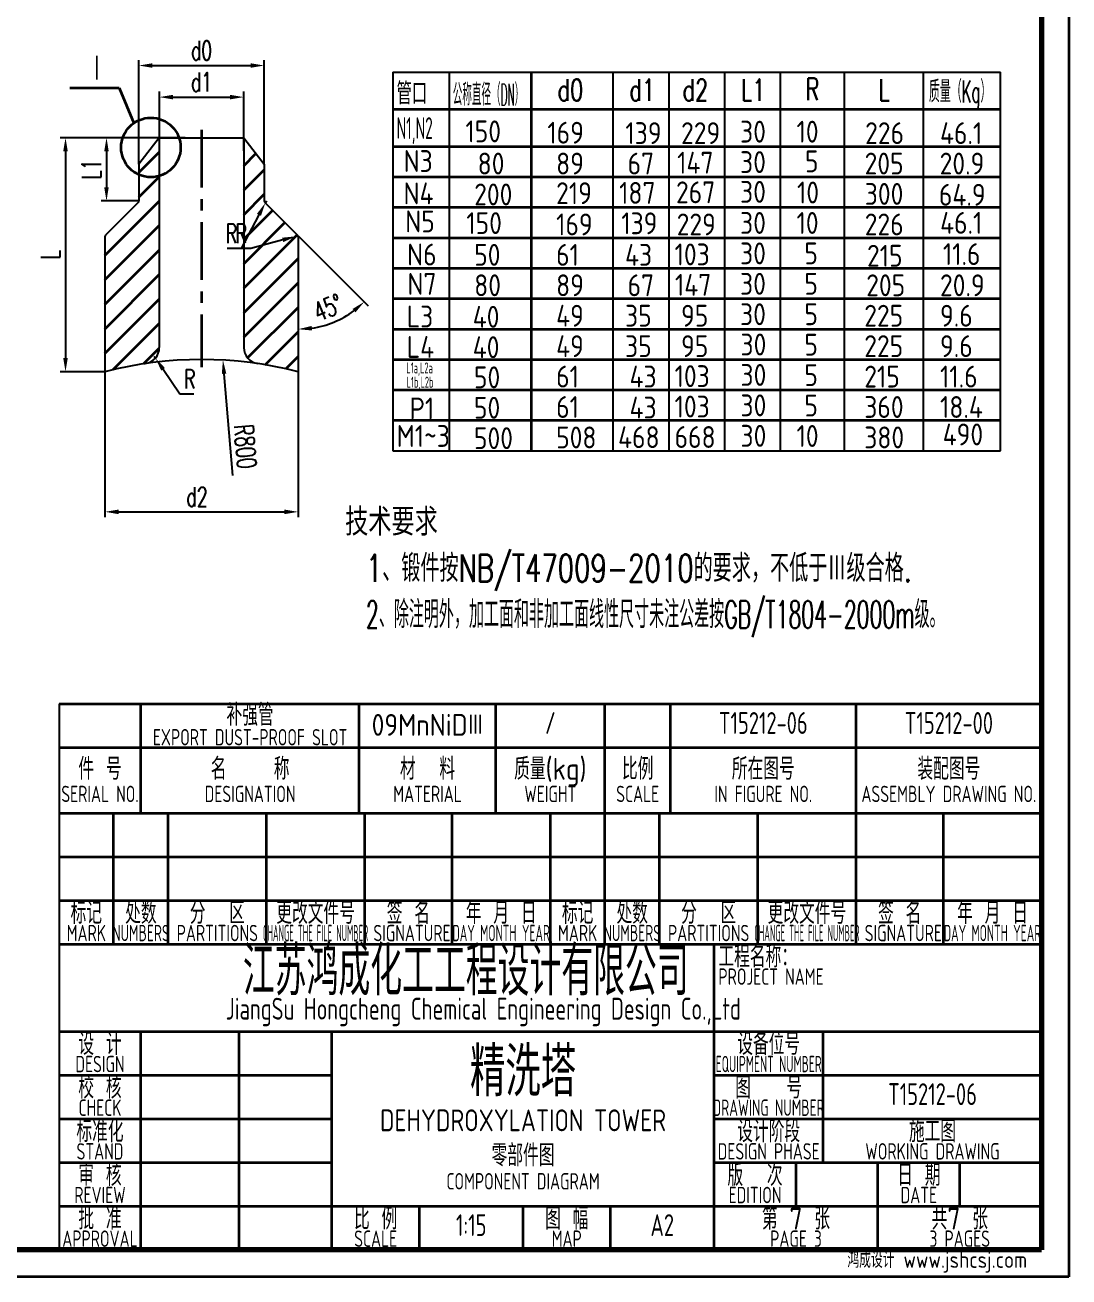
# Model space of a CAD drawing. Header units: millimetres. Extents: x -375 to 18177, y -75 to 6225.
# Drawn here: x 15308 to 18177, y -75 to 3366 of the extents above; entities that cross this region are included whole.
import ezdxf
from ezdxf.enums import TextEntityAlignment as Align

# ---------------------------------------------------------------- set-up
doc = ezdxf.new("R2010")
doc.units = ezdxf.units.MM
doc.header["$LTSCALE"] = 5
doc.linetypes.add('CENTER', pattern=[50.8, 31.75, -6.35, 6.35, -6.35])
doc.layers.add('1', color=4, linetype='Continuous')
doc.layers.add('2', color=7, linetype='Continuous')
for name, color, linetype, lineweight in [('2细线层', 4, 'Continuous', 35), ('3中心线层', 1, 'CENTER', 35), ('5剖面线层', 2, 'Continuous', 35), ('6文字层', 3, 'Continuous', 35), ('图框层', 7, 'Continuous', 70)]:
    doc.layers.add(name, color=color, linetype=linetype, lineweight=lineweight)
doc.styles.add('HC_GBDIM', font='romans', dxfattribs={"width": 0.667, "bigfont": 'gbcbig'})
doc.styles.add('PC_TEXTSTYLE', font='romans.shx', dxfattribs={"width": 0.8, "bigfont": 'hzfs.shx'})
doc.styles.add('工程字', font='gbenor.shx', dxfattribs={"width": 0.8, "bigfont": 'gbcbig.shx'})
doc.dimstyles.new('HC_GBDIM', dxfattribs={"dimscale": 15, "dimtxt": 3.5, "dimasz": 2.5, "dimexe": 2, "dimexo": 0, "dimgap": 1.5, "dimtad": 1, "dimdec": 1, "dimzin": 0, "dimdsep": 46, "dimtxsty": 'HC_GBDIM', "dimcen": 2.5, "dimclrd": 130, "dimclre": 130, "dimclrt": 3, "dimadec": 0, "dimazin": 0, "dimtfac": 0.714286, "dimtdec": 1, "dimtmove": 0, "dimatfit": 3, "dimfxl": 0, "dimtzin": 0, "dimlwd": -1, "dimlwe": -1, "dimarcsym": 0})

# ---------------------------------------------------------------- blocks, each defined once
blk = doc.blocks.new('*D101')
at = {"color": 130}
for p, q in [((15677.4, 3020.1), (15677.4, 3182.6)), ((15714.9, 3167.6), (15871.8, 3167.6)), ((15909.3, 3020.1), (15909.3, 3182.6))]:
    blk.add_line(p, q, dxfattribs=at)
for points in [[(15714.9, 3173.9), (15714.9, 3161.4), (15677.4, 3167.6)], [(15871.8, 3173.9), (15871.8, 3161.4), (15909.3, 3167.6)]]:
    blk.add_solid(points, dxfattribs=at)
at = {"layer": 'Defpoints', "color": 0}
for p in [(15909.3, 3167.6), (15677.4, 3020.1), (15909.3, 3020.1)]:
    blk.add_point(p, dxfattribs=at)
at = {"color": 3, "insert": (15793.3, 3208.9), "char_height": 52.5, "attachment_point": 5, "style": 'HC_GBDIM'}
blk.add_mtext('d1{}{{\\H0.7x;}{}}', dxfattribs=at)
blk = doc.blocks.new('*D102')
at = {"color": 130}
for p, q in [((15527.9, 2451.4), (15527.9, 2012.8)), ((16058.8, 2470.1), (16058.8, 2012.8)), ((15565.4, 2027.8), (16021.3, 2027.8))]:
    blk.add_line(p, q, dxfattribs=at)
for points in [[(15565.4, 2034), (15565.4, 2021.5), (15527.9, 2027.8)], [(16021.3, 2034), (16021.3, 2021.5), (16058.8, 2027.8)]]:
    blk.add_solid(points, dxfattribs=at)
at = {"layer": 'Defpoints', "color": 0}
for p in [(15527.9, 2451.4), (16058.8, 2470.1), (16058.8, 2027.8)]:
    blk.add_point(p, dxfattribs=at)
at = {"color": 3, "insert": (15780.9, 2069), "char_height": 52.5, "attachment_point": 5, "style": 'HC_GBDIM'}
blk.add_mtext('d2{}{{\\H0.7x;}{}}', dxfattribs=at)
blk = doc.blocks.new('*D103')
at = {"color": 130}
for p, q in [((15677.1, 3055.9), (15517.2, 3055.9)), ((15532.2, 3018.4), (15532.2, 2919.9)), ((15621.1, 2882.4), (15517.2, 2882.4))]:
    blk.add_line(p, q, dxfattribs=at)
for points in [[(15525.9, 3018.4), (15538.4, 3018.4), (15532.2, 3055.9)], [(15525.9, 2919.9), (15538.4, 2919.9), (15532.2, 2882.4)]]:
    blk.add_solid(points, dxfattribs=at)
at = {"layer": 'Defpoints', "color": 0}
for p in [(15677.1, 3055.9), (15532.2, 2882.4), (15621.1, 2882.4)]:
    blk.add_point(p, dxfattribs=at)
at = {"color": 3, "insert": (15490.9, 2969.2), "char_height": 52.5, "attachment_point": 5, "rotation": 90, "style": 'HC_GBDIM'}
blk.add_mtext('L1{}{{\\H0.7x;}{}}', dxfattribs=at)
blk = doc.blocks.new('*D104')
at = {"color": 130}
blk.add_line((16058.8, 2786.7), (16251.1, 2594.4), dxfattribs=at)
blk.add_arc((16058.8, 2786.7), 257, 278.3693, 306.6307, dxfattribs=at)
for points in [[(16208.1, 2585.2), (16216.2, 2575.8), (16240.5, 2605)], [(16096.7, 2526.3), (16095.8, 2538.7), (16058.8, 2529.7)]]:
    blk.add_solid(points, dxfattribs=at)
at = {"layer": 'Defpoints', "color": 0}
for p in [(15967.4, 2878.2), (16057.1, 2788.5), (16058.8, 2784.2), (16125.3, 2538.5), (16058.8, 2413)]:
    blk.add_point(p, dxfattribs=at)
at = {"color": 3, "insert": (16140.8, 2588.8), "char_height": 52.5, "attachment_point": 5, "rotation": 22.5, "style": 'HC_GBDIM'}
blk.add_mtext('45°{}{{\\H0.7x;}{}}', dxfattribs=at)
blk = doc.blocks.new('*D105')
at = {"color": 130}
for p, q in [((15971.6, 2882.4), (15968.8, 2877.1)), ((15951.2, 2844), (15901.9, 2751.5)), ((15901.9, 2751.5), (15863.6, 2751.5))]:
    blk.add_line(p, q, dxfattribs=at)
blk.add_solid([(15945.7, 2846.9), (15956.7, 2841.1), (15968.8, 2877.1)], dxfattribs=at)
at = {"layer": 'Defpoints', "color": 0}
for p in [(15968.8, 2877.1), (15971.6, 2882.4)]:
    blk.add_point(p, dxfattribs=at)
at = {"color": 3, "insert": (15875.2, 2792.7), "char_height": 52.5, "attachment_point": 5, "style": 'HC_GBDIM'}
blk.add_mtext('R{}{{\\H0.7x;}{}}', dxfattribs=at)
blk = doc.blocks.new('*D86')
at = {"color": 130}
for p, q in [((16016.4, 2775.2), (15928.6, 2751.5)), ((16058.4, 2786.5), (16052.6, 2784.9)), ((15928.6, 2751.5), (15890.2, 2751.5))]:
    blk.add_line(p, q, dxfattribs=at)
blk.add_solid([(16014.7, 2781.2), (16018, 2769.1), (16052.6, 2784.9)], dxfattribs=at)
at = {"layer": 'Defpoints', "color": 0}
for p in [(16052.6, 2784.9), (16058.4, 2786.5)]:
    blk.add_point(p, dxfattribs=at)
at = {"color": 3, "insert": (15901.9, 2792.7), "char_height": 52.5, "attachment_point": 5, "style": 'HC_GBDIM'}
blk.add_mtext('R{}{{\\H0.7x;}{}}', dxfattribs=at)
blk = doc.blocks.new('*D87')
at = {"color": 130}
for p, q in [((15663.2, 2455.4), (15666.6, 2450.5)), ((15687.7, 2419.5), (15734, 2351.8)), ((15734, 2351.8), (15772.3, 2351.8))]:
    blk.add_line(p, q, dxfattribs=at)
blk.add_solid([(15692.9, 2423), (15682.5, 2416), (15666.6, 2450.5)], dxfattribs=at)
at = {"layer": 'Defpoints', "color": 0}
for p in [(15663.2, 2455.4), (15666.6, 2450.5)]:
    blk.add_point(p, dxfattribs=at)
at = {"color": 3, "insert": (15760.6, 2393.1), "char_height": 52.5, "attachment_point": 5, "style": 'HC_GBDIM'}
blk.add_mtext('R{}{{\\H0.7x;}{}}', dxfattribs=at)
blk = doc.blocks.new('*D106')
at = {"color": 130}
for p, q in [((15621.1, 2982.9), (15621.1, 3269.4)), ((15965.6, 2982.9), (15965.6, 3269.4)), ((15658.6, 3254.4), (15928.1, 3254.4))]:
    blk.add_line(p, q, dxfattribs=at)
for points in [[(15658.6, 3260.7), (15658.6, 3248.2), (15621.1, 3254.4)], [(15928.1, 3260.7), (15928.1, 3248.2), (15965.6, 3254.4)]]:
    blk.add_solid(points, dxfattribs=at)
at = {"layer": 'Defpoints', "color": 0}
for p in [(15965.6, 3254.4), (15621.1, 2982.9), (15965.6, 2982.9)]:
    blk.add_point(p, dxfattribs=at)
at = {"color": 3, "insert": (15793.3, 3295.7), "char_height": 52.5, "attachment_point": 5, "style": 'HC_GBDIM'}
blk.add_mtext('d0{}{{\\H0.7x;}{}}', dxfattribs=at)
blk = doc.blocks.new('*D88')
at = {"color": 130}
for p, q in [((15748.4, 3055.9), (15404.6, 3055.9)), ((15419.6, 3018.4), (15419.6, 2450.5)), ((15527.9, 2413), (15404.6, 2413))]:
    blk.add_line(p, q, dxfattribs=at)
for points in [[(15413.3, 3018.4), (15425.8, 3018.4), (15419.6, 3055.9)], [(15413.3, 2450.5), (15425.8, 2450.5), (15419.6, 2413)]]:
    blk.add_solid(points, dxfattribs=at)
at = {"layer": 'Defpoints', "color": 0}
for p in [(15748.4, 3055.9), (15419.6, 2413), (15527.9, 2413)]:
    blk.add_point(p, dxfattribs=at)
at = {"color": 3, "insert": (15378.3, 2734.4), "char_height": 52.5, "attachment_point": 5, "rotation": 90, "style": 'HC_GBDIM'}
blk.add_mtext('L{}{{\\H0.7x;}{}}', dxfattribs=at)
blk = doc.blocks.new('*D92')
at = {"color": 130}
blk.add_line((15879.2, 2127.3), (15855.3, 2407.4), dxfattribs=at)
blk.add_solid([(15861.5, 2407.9), (15849.1, 2406.9), (15852.1, 2444.7)], dxfattribs=at)
at = {"layer": 'Defpoints', "color": 0}
for p in [(15852.1, 2444.7), (15943.1, 1376.4)]:
    blk.add_point(p, dxfattribs=at)
at = {"color": 3, "insert": (15913.8, 2207.2), "char_height": 52.5, "attachment_point": 5, "rotation": 274.8688, "style": 'HC_GBDIM'}
blk.add_mtext('R800{}{{\\H0.7x;}{}}', dxfattribs=at)
blk = doc.blocks.new('*U47')
at = {"layer": '2细线层'}
for p, q in [((4080, 6225), (4080, -75)), ((4080, -75), (-375, -75))]:
    blk.add_line(p, q, dxfattribs=at)
at = {"layer": '图框层'}
for p, q in [((4005, 6150), (4005, 0)), ((4005, 0), (0, 0))]:
    blk.add_line(p, q, dxfattribs=at)

msp = doc.modelspace()

# ---------------------------------------------------------------- hatches: boundary and pattern name
at = {"layer": '5剖面线层'}
h = msp.add_hatch(dxfattribs=at)
h.set_pattern_fill('ANSI31', color=256, scale=15, style=0)
h.set_pattern_definition([(45, (14151.316, 480.23), (-33.67596, 33.67596), [])])
h.paths.add_polyline_path([(15621.071, 2982.946), (15621.071, 2882.393, -0.19891237), (15619.313, 2878.15), (15529.62, 2788.457, 0.19891237), (15527.863, 2784.214), (15527.863, 2412.973, -0.0264075), (15638.848, 2435.17, 0.37247162), (15677.365, 2479.7), (15677.065, 3055.918)])
h.paths.add_polyline_path([(15909.323, 3055.918), (15909.323, 2479.7, 0.37247162), (15947.839, 2435.17, -0.0264075), (16058.825, 2412.973), (16058.825, 2784.214, 0.19891237), (16057.068, 2788.457), (15967.374, 2878.15, -0.19891237), (15965.617, 2882.393), (15965.617, 2982.946), (15909.623, 3055.918)], is_closed=False)

# ---------------------------------------------------------------- linework, layer by layer
for p, q in [((15677.065, 3055.918), (15621.071, 2982.946)), ((15677.065, 3055.918), (15909.623, 3055.918)), ((15677.365, 3055.918), (15677.365, 2479.7)), ((15909.323, 3055.918), (15909.323, 2479.7)), ((15909.623, 3055.918), (15965.617, 2982.946)), ((15621.071, 2982.946), (15621.071, 2882.393)), ((15965.617, 2982.946), (15965.617, 2882.393)), ((15619.313, 2878.15), (15529.62, 2788.457)), ((15967.374, 2878.15), (16057.068, 2788.457)), ((15527.863, 2784.214), (15527.863, 2412.973)), ((16058.825, 2784.214), (16058.825, 2412.973)), ((15401.794, 1500), (15401.794, 0)), ((18101.794, 1500), (18101.794, 0)), ((18101.794, 0), (15401.794, 0))]:
    msp.add_line(p, q)
for centre, radius, start, end in [((15615.071, 2882.393), 6, 315, 0), ((15971.617, 2882.393), 6, 180, 225), ((15533.863, 2784.214), 6, 135, 180), ((16052.825, 2784.214), 6, 0, 45), ((15632.365, 2479.7), 45, 278.284262, 0), ((15954.323, 2479.7), 45, 180, 261.715738), ((15793.344, 1374.101), 1072.257, 75.664991, 104.335009)]:
    msp.add_arc(centre, radius, start, end)
at = {"layer": '1'}
for p, q in [((16474.513, 2195.654), (16474.513, 3236.501)), ((16924.853, 2195.654), (16924.853, 3236.501)), ((17077.815, 2195.654), (17077.815, 3236.501)), ((17230.777, 2195.654), (17230.777, 3236.501)), ((17383.739, 2195.654), (17383.739, 3236.501)), ((17560.48, 2195.654), (17560.48, 3236.501)), ((17777.428, 2195.654), (17777.428, 3236.501))]:
    msp.add_line(p, q, dxfattribs=at)
at = {"layer": '2'}
for p, q in [((16318.999, 3236.501), (16318.999, 2195.654)), ((16318.999, 3236.501), (17988.79, 3236.501)), ((17988.79, 2195.654), (17988.79, 3236.501)), ((16318.999, 2195.654), (17988.79, 2195.654))]:
    msp.add_line(p, q, dxfattribs=at)
at = {"layer": '2细线层'}
for p, q in [((16699.683, 2195.654), (16699.683, 3236.501)), ((15431.734, 3193.157), (15567.334, 3193.157)), ((15567.334, 3193.157), (15607.02, 3095.979)), ((16318.999, 3134.254), (17988.79, 3134.254)), ((16318.999, 3032.006), (17988.79, 3032.006)), ((16318.999, 2948.371), (17988.79, 2948.371)), ((16318.999, 2864.735), (17988.79, 2864.735)), ((16318.999, 2781.1), (17988.79, 2781.1)), ((16318.999, 2697.465), (17988.79, 2697.465)), ((16318.999, 2613.83), (17988.79, 2613.83)), ((16318.999, 2530.195), (17988.79, 2530.195)), ((16318.999, 2446.559), (17988.79, 2446.559)), ((16318.999, 2362.924), (17988.79, 2362.924)), ((16318.999, 2279.289), (17988.79, 2279.289)), ((15401.794, 1500), (18101.794, 1500)), ((15626.794, 1200), (15626.794, 1500)), ((16226.794, 1200), (16226.794, 1500)), ((16601.794, 1200), (16601.794, 1500)), ((16901.794, 1200), (16901.794, 1500)), ((17081.794, 1200), (17081.794, 1500)), ((17591.794, 1200), (17591.794, 1500)), ((15401.794, 1380), (18101.794, 1380)), ((15401.794, 1380), (18101.794, 1380)), ((15401.794, 1200), (18101.794, 1200)), ((15551.794, 840), (15551.794, 1200)), ((15551.794, 840), (15551.794, 1200)), ((15701.794, 840), (15701.794, 1200)), ((15701.794, 840), (15701.794, 1200)), ((15971.794, 840), (15971.794, 1200)), ((15971.794, 840), (15971.794, 1200)), ((16241.794, 840), (16241.794, 1200)), ((16241.794, 840), (16241.794, 1200)), ((16481.794, 840), (16481.794, 1200)), ((16481.794, 840), (16481.794, 1200)), ((16751.794, 840), (16751.794, 1200)), ((16751.794, 840), (16751.794, 1200)), ((16901.794, 840), (16901.794, 1200)), ((16901.794, 840), (16901.794, 1200)), ((17051.794, 840), (17051.794, 1200)), ((17051.794, 840), (17051.794, 1200)), ((17321.794, 840), (17321.794, 1200)), ((17321.794, 840), (17321.794, 1200)), ((17591.794, 840), (17591.794, 1200)), ((17591.794, 840), (17591.794, 1200)), ((17831.794, 840), (17831.794, 1200)), ((17831.794, 840), (17831.794, 1200)), ((15401.794, 1080), (18101.794, 1080)), ((15401.794, 1080), (18101.794, 1080)), ((15401.794, 960), (18101.794, 960)), ((17201.794, 0), (17201.794, 840)), ((15401.794, 600), (18101.794, 600)), ((15626.794, 0), (15626.794, 600)), ((15896.794, 0), (15896.794, 600)), ((16151.794, 0), (16151.794, 600)), ((17501.794, 240), (17501.794, 600)), ((15401.794, 480), (16151.794, 480)), ((17201.794, 480), (18101.794, 480)), ((15401.794, 360), (16151.794, 360)), ((17201.794, 360), (18101.794, 360)), ((15401.794, 240), (16151.794, 240)), ((17201.794, 240), (18101.794, 240)), ((17426.794, 120), (17426.794, 240)), ((17651.794, 0), (17651.794, 240)), ((17876.794, 120), (17876.794, 240)), ((15401.794, 120), (18101.794, 120)), ((16391.794, 0), (16391.794, 120)), ((16676.794, 0), (16676.794, 120)), ((16916.794, 0), (16916.794, 120))]:
    msp.add_line(p, q, dxfattribs=at)
msp.add_circle((15654.232, 3029.231), 81.757, dxfattribs=at)
at = {"layer": '3中心线层'}
msp.add_line((15793.344, 3078.047), (15793.344, 2425.38), dxfattribs=at)
at = {"layer": '6文字层'}
msp.add_line((15401.794, 840), (18101.794, 840), dxfattribs=at)

# ---------------------------------------------------------------- block references
at = {"layer": '图框层'}
msp.add_blockref('*U47', (14096.794, 0), dxfattribs=at)

# ---------------------------------------------------------------- texts
at = {"layer": '6文字层'}
for s, height, style, width, p in [('Ⅰ', 75, 'PC_TEXTSTYLE', 0.667, (15480.458, 3208.76)), ('管口', 60, 'PC_TEXTSTYLE', 0.7, (16329.278, 3147.566)), ('公称直径（DN）', 60, 'PC_TEXTSTYLE', 0.35, (16483.711, 3144.453)), ('d0', 60, 'PC_TEXTSTYLE', 0.7, (16771.986, 3157.07)), ('d1', 60, 'PC_TEXTSTYLE', 0.7, (16968.975, 3157.07)), ('d2', 60, 'PC_TEXTSTYLE', 0.7, (17115.337, 3157.07)), ('L1', 60, 'PC_TEXTSTYLE', 0.7, (17275.999, 3157.07)), ('R', 60, 'PC_TEXTSTYLE', 0.7, (17452.994, 3159.473)), ('L', 60, 'PC_TEXTSTYLE', 0.7, (17653.523, 3157.07)), ('质量（Kg）', 60, 'PC_TEXTSTYLE', 0.5, (17792.1, 3152.902)), ('N1,N2', 60, '工程字', 0.6, (16329.198, 3052.46)), ('L1a,L2a', 30, '工程字', 0.6, (16355.969, 2408.409)), ('L1b,L2b', 30, '工程字', 0.6, (16356.732, 2369.215)), ('技术要求', 75, 'PC_TEXTSTYLE', 0.85, (16187.757, 1962.465)), ('江苏鸿成化工工程设计有限公司', 135, '工程字', 0.9, (15907.013, 698.61)), ('PROJECT NAME', 45, '工程字', 0.8, (17213.608, 727.94)), ('JiangSu Hongcheng Chemical Engineering Design Co.,Ltd', 60, '工程字', 0.8, (15859.843, 632.212))]:
    msp.add_text(s, height=height, dxfattribs=dict(at, style=style, width=width)).set_placement(p)
at = {"layer": '6文字层', "style": '工程字'}
for s, height, p in [('150', 60, (16518.474, 3043.403)), ('169', 60, (16743.644, 3039.798)), ('139', 60, (16958.066, 3038.596)), ('229', 60, (17111.028, 3038.596)), ('30', 60, (17273.1, 3042.621)), ('10', 60, (17428.212, 3042.621)), ('226', 60, (17616.741, 3038.596)), ('46.1', 60, (17822.537, 3038.596)), ('N3', 60, (16348.717, 2961.792)), ('80', 60, (16552.119, 2954.961)), ('89', 60, (16767.676, 2954.961)), ('67', 60, (16964.066, 2954.961)), ('147', 60, (17100.213, 2957.364)), ('30', 60, (17273.1, 2958.986)), ('5', 60, (17451.447, 2961.019)), ('205', 60, (17615.366, 2954.961)), ('20.9', 60, (17821.537, 2954.961)), ('N4', 60, (16348.462, 2872.871)), ('200', 60, (16542.506, 2870.075)), ('219', 60, (16767.676, 2873.555)), ('187', 60, (16940.792, 2874.376)), ('267', 60, (17097.213, 2875.924)), ('30', 60, (17273.1, 2877.218)), ('10', 60, (17429.564, 2875.351)), ('300', 60, (17615.741, 2871.498)), ('64.9', 60, (17819.537, 2869.244)), ('N5', 60, (16353.097, 2795.835)), ('150', 60, (16520.877, 2791.295)), ('169', 60, (16767.676, 2787.691)), ('139', 60, (16946.792, 2790.695)), ('229', 60, (17099.011, 2787.691)), ('30', 60, (17273.1, 2791.716)), ('10', 60, (17428.212, 2791.716)), ('226', 60, (17615.741, 2787.691)), ('46.1', 60, (17822.762, 2792.066)), ('N6', 60, (16358.26, 2704.879)), ('50', 60, (16542.506, 2704.055)), ('61', 60, (16767.676, 2704.055)), ('43', 60, (16957.066, 2704.055)), ('103', 60, (17093.205, 2705.257)), ('30', 60, (17273.1, 2708.081)), ('5', 60, (17449.842, 2708.081)), ('215', 60, (17621.946, 2701.652)), ('11.6', 60, (17830.375, 2706.178)), ('N7', 60, (16359.133, 2624.134)), ('30', 60, (17273.1, 2624.445)), ('5', 60, (17449.842, 2624.445)), ('80', 60, (16542.506, 2620.42)), ('89', 60, (16767.676, 2620.42)), ('67', 60, (16964.066, 2620.42)), ('147', 60, (17094.205, 2621.622)), ('205', 60, (17619.741, 2620.42)), ('20.9', 60, (17822.537, 2620.42)), ('L3', 60, (16357.26, 2534.608)), ('40', 60, (16538.506, 2533.785)), ('49', 60, (16767.676, 2536.785)), ('35', 60, (16957.066, 2536.785)), ('95', 60, (17111.028, 2536.785)), ('30', 60, (17273.1, 2540.81)), ('5', 60, (17449.842, 2540.81)), ('225', 60, (17614.366, 2536.785)), ('9.6', 60, (17822.537, 2536.785)), ('49', 60, (16767.676, 2453.15)), ('35', 60, (16957.066, 2453.15)), ('95', 60, (17111.028, 2453.15)), ('30', 60, (17274.302, 2457.633)), ('5', 60, (17449.842, 2457.175)), ('225', 60, (17614.366, 2453.15)), ('9.6', 60, (17822.537, 2453.15)), ('L4', 60, (16357.26, 2450.973)), ('40', 60, (16538.506, 2450.15)), ('50', 60, (16541.811, 2367.453)), ('61', 60, (16767.676, 2369.515)), ('43', 60, (16969.486, 2369.515)), ('103', 60, (17093.205, 2370.716)), ('30', 60, (17274.302, 2373.998)), ('5', 60, (17449.842, 2373.54)), ('215', 60, (17614.366, 2369.515)), ('11.6', 60, (17822.537, 2369.515)), ('50', 60, (16541.811, 2283.818)), ('61', 60, (16767.676, 2285.879)), ('43', 60, (16969.486, 2284.351)), ('103', 60, (17093.205, 2287.081)), ('30', 60, (17274.302, 2290.362)), ('5', 60, (17449.842, 2289.905)), ('360', 60, (17614.366, 2285.879)), ('18.4', 60, (17822.537, 2285.879)), ('500', 60, (16541.811, 2200.183)), ('508', 60, (16767.676, 2202.244)), ('468', 60, (16937.944, 2202.968)), ('668', 60, (17093.205, 2203.446)), ('30', 60, (17274.302, 2206.727)), ('10', 60, (17428.212, 2206.269)), ('380', 60, (17614.366, 2202.244)), ('490', 60, (17829.955, 2210.45)), ('工程名称：', 60, (17213.608, 775.537)), ('鸿成设计 www.jshcsj.com', 45, (17568.015, -50.044))]:
    msp.add_text(s, height=height, dxfattribs=at).set_placement(p)
for s, height, p in [('P1', 60, (16398.812, 2281.943)), ('M1~3', 60, (16402.567, 2206.253)), ('补强管', 60, (15926.794, 1439.853)), ('09MnNiDⅢ', 60, (16414.294, 1412.216)), ('件 号', 60, (15514.294, 1291.422)), ('名    称', 60, (15926.794, 1291.422)), ('材  料', 60, (16414.294, 1291.422)), ('质量(kg)', 60, (16751.794, 1291.422)), ('比例', 60, (16991.794, 1291.422)), ('所在图号', 60, (17336.794, 1291.422)), ('装配图号', 60, (17846.794, 1291.422)), ('标记', 60, (15476.794, 895.308)), ('处数', 60, (15626.793, 895.307)), ('分  区', 60, (15836.793, 895.307)), ('更改文件号', 60, (16106.794, 895.307)), ('签 名', 60, (16361.794, 895.307)), ('年 月 日', 60, (16616.794, 895.307)), ('标记', 60, (16826.794, 895.308)), ('处数', 60, (16976.793, 895.307)), ('分  区', 60, (17186.793, 895.307)), ('更改文件号', 60, (17456.794, 895.307)), ('签 名', 60, (17711.794, 895.307)), ('年 月 日', 60, (17966.794, 895.307)), ('设 计', 60, (15514.294, 535.308)), ('设备位号', 60, (17351.794, 535.308)), ('精洗塔', 135, (16676.794, 421.598)), ('校 核', 60, (15514.294, 415.308)), ('图   号', 60, (17351.794, 415.308)), ('标准化', 60, (15514.294, 295.308)), ('设计阶段', 60, (17351.794, 295.308)), ('施工图', 60, (17801.794, 295.308)), ('零部件图', 60, (16676.794, 229.326)), ('审 核', 60, (15514.294, 175.308)), ('版  次', 60, (17314.294, 175.308)), ('日 期', 60, (17764.294, 175.308)), ('批 准', 60, (15514.294, 55.308)), ('比 例', 60, (16271.794, 55.308)), ('图 幅', 60, (16796.794, 55.308)), ('第 7 张', 60, (17426.794, 55.308)), ('共7 张', 60, (17876.794, 55.308))]:
    msp.add_text(s, height=height, dxfattribs=at).set_placement(p, align=Align.CENTER)
at = {"layer": '6文字层'}
for s, height, style, width, p in [('1、锻件按NB/T47009-2010的要求，不低于Ⅲ级合格.', 75, 'PC_TEXTSTYLE', 0.7, (16995.079, 1835.506)), ('2、除注明外，加工面和非加工面线性尺寸未注公差按GB/T1804-2000m级。', 75, 'PC_TEXTSTYLE', 0.55, (17040.165, 1708.337)), ('/', 60, '工程字', 0.8, (16751.794, 1417.5)), ('T15212-06', 60, '工程字', 0.8, (17336.794, 1417.5)), ('T15212-00', 60, '工程字', 0.8, (17846.794, 1417.5)), ('EXPORT DUST-PROOF SLOT', 45, '工程字', 0.8, (15926.794, 1385.843)), ('SERIAL NO.', 45, '工程字', 0.8, (15514.294, 1230)), ('DESIGNATION', 45, '工程字', 0.8, (15926.794, 1230)), ('MATERIAL', 45, '工程字', 0.8, (16414.294, 1230)), ('WEIGHT', 45, '工程字', 0.8, (16751.794, 1230)), ('SCALE', 45, '工程字', 0.8, (16991.794, 1230)), ('IN FIGURE NO.', 45, '工程字', 0.8, (17336.794, 1230)), ('ASSEMBLY DRAWING NO.', 45, '工程字', 0.8, (17846.794, 1230)), ('MARK', 45, '工程字', 0.8, (15476.794, 847.698)), ('NUMBERS', 45, '工程字', 0.7, (15626.793, 847.697)), ('PARTITIONS', 45, '工程字', 0.8, (15836.793, 847.697)), ('CHANGE THE FILE NUMBER', 45, '工程字', 0.45, (16106.794, 847.697)), (' SIGNATURE', 45, '工程字', 0.8, (16361.794, 847.697)), ('DAY MONTH YEAR', 45, '工程字', 0.6, (16616.794, 847.697)), ('MARK', 45, '工程字', 0.8, (16826.794, 847.698)), ('NUMBERS', 45, '工程字', 0.7, (16976.793, 847.697)), ('PARTITIONS', 45, '工程字', 0.8, (17186.793, 847.697)), ('CHANGE THE FILE NUMBER', 45, '工程字', 0.45, (17456.794, 847.697)), (' SIGNATURE', 45, '工程字', 0.8, (17711.794, 847.697)), ('DAY MONTH YEAR', 45, '工程字', 0.6, (17966.794, 847.697)), ('DESIGN', 45, '工程字', 0.8, (15514.294, 487.698)), ('EQUIPMENT NUMBER', 45, '工程字', 0.6, (17351.794, 487.698)), ('T15212-06', 60, '工程字', 0.8, (17801.794, 397.501)), ('CHECK', 45, '工程字', 0.8, (15514.294, 367.698)), ('DEHYDROXYLATION TOWER', 60, '工程字', 0.9, (16676.794, 325.475)), ('DRAWING NUMBER', 45, '工程字', 0.7, (17351.794, 367.698)), ('STAND', 45, '工程字', 0.8, (15514.294, 247.698)), ('DESIGN PHASE', 45, '工程字', 0.8, (17351.794, 247.698)), ('WORKING DRAWING', 45, '工程字', 0.8, (17801.794, 247.698)), ('COMPONENT DIAGRAM', 45, '工程字', 0.8, (16676.794, 165.424)), ('REVIEW', 45, '工程字', 0.8, (15514.294, 127.698)), ('EDITION', 45, '工程字', 0.8, (17314.294, 127.698)), ('DATE', 45, '工程字', 0.8, (17764.294, 127.698)), ('1:15', 60, '工程字', 0.8, (16534.294, 37.501)), ('A2', 60, '工程字', 0.8, (17059.294, 37.501)), ('APPROVAL', 45, '工程字', 0.8, (15514.294, 7.698)), ('SCALE', 45, '工程字', 0.8, (16271.794, 7.698)), ('MAP', 45, '工程字', 0.8, (16796.794, 7.698)), ('PAGE 3', 45, '工程字', 0.8, (17426.794, 7.698)), ('3 PAGES', 45, '工程字', 0.8, (17876.794, 7.698))]:
    msp.add_text(s, height=height, dxfattribs=dict(at, style=style, width=width)).set_placement(p, align=Align.CENTER)

# ---------------------------------------------------------------- dimensions: what is measured, and where the dimension line sits
for base, p1, p2, text, override, picture, middle in [((15965.617, 3254.403), (15621.071, 2982.946), (15965.617, 2982.946), 'd0{}{{\\H0.7x;}{}}', {"dimexe": 1, "dimgap": 1}, '*D106', (15793.344, 3295.653)), ((15909.323, 3167.602), (15677.365, 3020.126), (15909.323, 3020.126), 'd1{}{{\\H0.7x;}{}}', {"dimexe": 1, "dimgap": 1, "dimdec": 2}, '*D101', (15793.344, 3208.852))]:
    dim = msp.add_linear_dim(base=base, p1=p1, p2=p2, text=text, dimstyle='HC_GBDIM', override=override)
    dim.commit()
    dim.dimension.update_dxf_attribs({"geometry": picture, "text_midpoint": middle})
for base, p1, p2, text, override, picture, middle in [((15419.568, 2412.973), (15748.377, 3055.918), (15527.863, 2412.973), 'L{}{{\\H0.7x;}{}}', {"dimexe": 1, "dimgap": 1}, '*D88', (15378.318, 2734.446)), ((15532.18, 2882.393), (15677.065, 3055.918), (15621.071, 2882.393), 'L1{}{{\\H0.7x;}{}}', {"dimexe": 1, "dimgap": 1, "dimdec": 2}, '*D103', (15490.93, 2969.156))]:
    dim = msp.add_linear_dim(base=base, p1=p1, p2=p2, angle=90, text=text, dimstyle='HC_GBDIM', override=override)
    dim.commit()
    dim.dimension.update_dxf_attribs({"geometry": picture, "text_midpoint": middle})
for center, mpoint, text, override, picture, middle in [((15971.617, 2882.393), (15968.797, 2877.097), 'R{}{{\\H0.7x;}{}}', {"dimexe": 1, "dimgap": 1, "dimtoh": 32765, "dimlfac": 1, "dimatfit": 0}, '*D105', (15875.232, 2751.453)), ((16058.368, 2786.51), (16052.576, 2784.946), 'R{}{{\\H0.7x;}{}}', {"dimexe": 1, "dimgap": 1, "dimtoh": 1, "dimtxsty": 'HC_GBDIM', "dimatfit": 0}, '*D86', (15901.904, 2751.453)), ((15663.167, 2455.44), (15666.552, 2450.486), 'R{}{{\\H0.7x;}{}}', {"dimexe": 1, "dimgap": 1, "dimtoh": 1, "dimlfac": 1, "dimtxsty": 'HC_GBDIM', "dimatfit": 0}, '*D87', (15760.643, 2351.807)), ((15943.14, 1376.357), (15852.133, 2444.745), 'R800{}{{\\H0.7x;}{}}', {"dimexe": 1, "dimgap": 1, "dimdec": 2, "dimtxsty": 'HC_GBDIM'}, '*D92', (15872.666, 2203.687))]:
    dim = msp.add_radius_dim(center=center, mpoint=mpoint, text=text, dimstyle='HC_GBDIM', override=override)
    dim.commit()
    dim.dimension.update_dxf_attribs({"geometry": picture, "text_midpoint": middle, "dimtype": 164})
dim = msp.add_angular_dim_2l(base=(16125.329, 2538.503), line1=((15967.374, 2878.15), (16057.068, 2788.457)), line2=((16058.825, 2784.214), (16058.825, 2412.973)), text='<>{}{{\\H0.7x;}{}}', dimstyle='HC_GBDIM', override={"dimexe": 1, "dimgap": 1, "dimtoh": 1, "dimdec": 0, "dimadec": 0})
dim.commit()
dim.dimension.update_dxf_attribs({"geometry": '*D104', "text_midpoint": (16140.817, 2588.754)})
dim = msp.add_linear_dim(base=(16058.825, 2027.771), p1=(15527.863, 2451.413), p2=(16058.825, 2470.129), text='d2{}{{\\H0.7x;}{}}', dimstyle='HC_GBDIM', override={"dimexe": 1, "dimgap": 1, "dimdec": 2})
dim.commit()
dim.dimension.update_dxf_attribs({"geometry": '*D102', "text_midpoint": (15780.93, 2027.771), "dimtype": 160})

doc.saveas('drawing.dxf')
